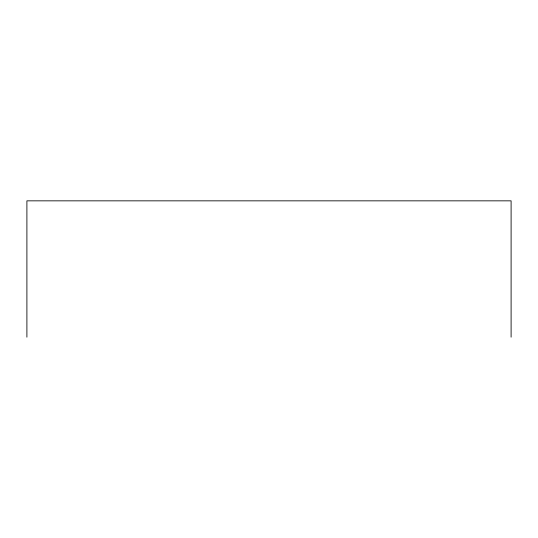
<?xml version="1.0" encoding="UTF-8"?>
<svg xmlns="http://www.w3.org/2000/svg" width="538" height="538" viewBox="0 0 538 538"><rect width="100%" height="100%" fill="white"/><g stroke="black" fill="none" stroke-linecap="round" stroke-linejoin="round"><path stroke-width="0.81" d="M511.1 337.158L511.1 200.842L26.9 200.842L26.9 337.158"/></g></svg>
